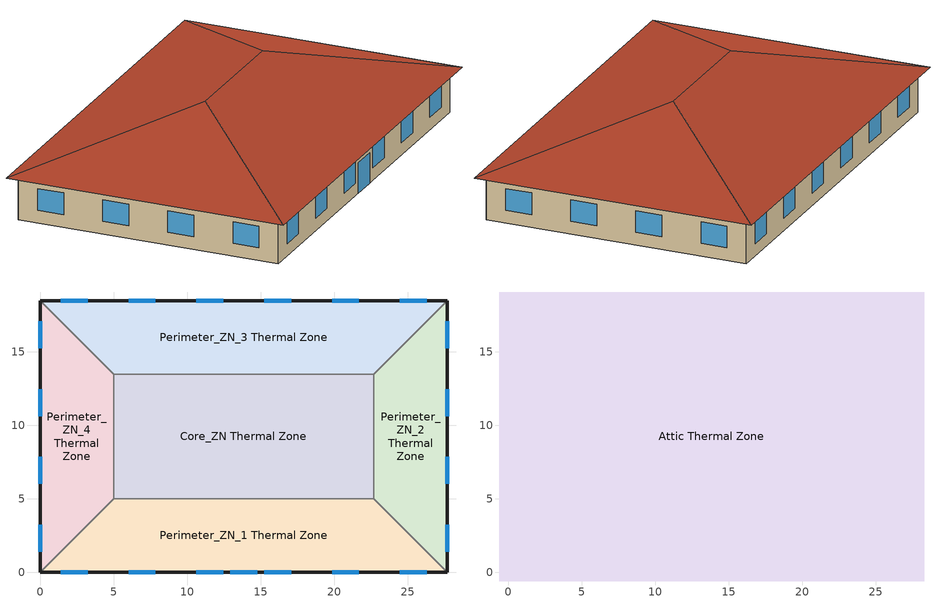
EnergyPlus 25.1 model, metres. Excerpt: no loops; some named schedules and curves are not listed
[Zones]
Core_ZN Thermal Zone
 floor ground (Core_ZN_floor Base_CZ12-SlabOnOrBelowGradeF073): 22.69,13.46 22.69,5 5,5 5,13.46 z0
 wall to Perimeter_ZN_2 Thermal Zone (NACM_Interior Wall): 22.69,5 22.69,13.46 z0:3.05
 wall to Perimeter_ZN_1 Thermal Zone (NACM_Interior Wall): 5,5 22.69,5 z0:3.05
 wall to Perimeter_ZN_3 Thermal Zone (NACM_Interior Wall): 22.69,13.46 5,13.46 z0:3.05
 wall to Perimeter_ZN_4 Thermal Zone (NACM_Interior Wall): 5,13.46 5,5 z0:3.05
Perimeter_ZN_1 Thermal Zone
 floor ground (Perimeter_ZN_1_floor Base_CZ12-SlabOnOrBelowGradeF073): 22.69,5 27.69,0 0,0 5,5 z0
 wall outside (Base_CZ12-NonresMetalFrameWallU055): 0,0 27.69,0 z0:3.05
 wall to Perimeter_ZN_2 Thermal Zone (NACM_Interior Wall): 27.69,0 22.69,5 z0:3.05
 wall to Perimeter_ZN_4 Thermal Zone (NACM_Interior Wall): 5,5 0,0 z0:3.05
 window (Glazed Door): 12.93,0 14.76,0 z0:2.13
 window (Base_AllCZ_FixedWindowU34): 1.39,0 3.22,0 / 6.01,0 7.84,0 / 10.62,0 12.45,0 / 15.24,0 17.07,0 / 19.85,0 21.68,0 / 24.47,0 26.3,0 z0.9:2.42
Perimeter_ZN_2 Thermal Zone
 floor ground (Perimeter_ZN_2_floor Base_CZ12-SlabOnOrBelowGradeF073): 27.69,18.46 27.69,0 22.69,5 22.69,13.46 z0
 wall outside (Base_CZ12-NonresMetalFrameWallU055): 27.69,0 27.69,18.46 z0:3.05
 wall to Perimeter_ZN_3 Thermal Zone (NACM_Interior Wall): 27.69,18.46 22.69,13.46 z0:3.05
 window (Base_AllCZ_FixedWindowU34): 27.69,1.39 27.69,3.22 / 27.69,6.01 27.69,7.84 / 27.69,10.62 27.69,12.45 / 27.69,15.24 27.69,17.07 z0.9:2.42
Perimeter_ZN_3 Thermal Zone
 floor ground (Perimeter_ZN_3_floor Base_CZ12-SlabOnOrBelowGradeF073): 27.69,18.46 22.69,13.46 5,13.46 0,18.46 z0
 wall outside (Base_CZ12-NonresMetalFrameWallU055): 27.69,18.46 0,18.46 z0:3.05
 wall to Perimeter_ZN_4 Thermal Zone (NACM_Interior Wall): 0,18.46 5,13.46 z0:3.05
 window (Base_AllCZ_FixedWindowU34): 26.3,18.46 24.47,18.46 / 21.68,18.46 19.85,18.46 / 17.07,18.46 15.24,18.46 / 12.45,18.46 10.62,18.46 / 7.84,18.46 6.01,18.46 / 3.22,18.46 1.39,18.46 z0.9:2.42
Perimeter_ZN_4 Thermal Zone
 floor ground (Perimeter_ZN_4_floor Base_CZ12-SlabOnOrBelowGradeF073): 0,18.46 5,13.46 5,5 0,0 z0
 wall outside (Base_CZ12-NonresMetalFrameWallU055): 0,18.46 0,0 z0:3.05
 window (Base_AllCZ_FixedWindowU34): 0,17.07 0,15.24 / 0,12.45 0,10.62 / 0,7.84 0,6.01 / 0,3.22 0,1.39 z0.9:2.42
Attic Thermal Zone
 floor outside (Base_CZ12-NonresOtherFloorU071): 28.29,19.06 28.29,-0.6 27.69,0 27.69,18.46 z3.05; 28.29,19.06 27.69,18.46 0,18.46 -0.6,19.06 z3.05; 27.69,0 28.29,-0.6 -0.6,-0.6 0,0 z3.05; -0.6,19.06 0,18.46 0,0 -0.6,-0.6 z3.05
 floor to Core_ZN Thermal Zone (NACM_Drop Ceiling): 22.69,13.46 22.69,5 5,5 5,13.46 z3.05
 floor to Perimeter_ZN_2 Thermal Zone (NACM_Drop Ceiling): 27.69,18.46 27.69,0 22.69,5 22.69,13.46 z3.05
 floor to Perimeter_ZN_3 Thermal Zone (NACM_Drop Ceiling): 27.69,18.46 22.69,13.46 5,13.46 0,18.46 z3.05
 floor to Perimeter_ZN_1 Thermal Zone (NACM_Drop Ceiling): 22.69,5 27.69,0 0,0 5,5 z3.05
 floor to Perimeter_ZN_4 Thermal Zone (NACM_Drop Ceiling): 0,18.46 5,13.46 5,5 0,0 z3.05
 roof outside (Base_CZ12-SteepNonresWoodFramingAndOtherRoofU034): 18.46,9.23,6.33 28.29,-0.6,3.05 28.29,19.06,3.05; 18.46,9.23,6.33 28.29,19.06,3.05 -0.6,19.06,3.05 9.23,9.23,6.33; 9.23,9.23,6.33 -0.6,-0.6,3.05 28.29,-0.6,3.05 18.46,9.23,6.33; 9.23,9.23,6.33 -0.6,19.06,3.05 -0.6,-0.6,3.05
[Building]
Small Office: North Axis {deg}=0; Terrain=Suburbs; Solar Distribution=FullExterior; Maximum Number of Warmup Days=50
[Site:Location]
SACRAMENTO EXECUTIVE: Latitude {deg}=38.58; Longitude {deg}=-121.49; Time Zone {hr}=-8; Elevation {m}=4.572
[Site:WaterMainsTemperature]
Calculation Method=Schedule; Temperature Schedule=WaterMainCZ12
[SizingPeriod:DesignDay] Day of Month=21; Day Type=SummerDesignDay; Dry-Bulb Temperature Range Modifier Type=DefaultMultipliers; Humidity Condition Type=Wetbulb; Barometric Pressure {Pa}=101284; Wind Speed {m/s}=2.3; Wind Direction {deg}=220; Rain Indicator=No; Snow Indicator=No; Daylight Saving Time Indicator=No; Solar Model Indicator=ASHRAETau; Begin Environment Reset Mode=FullResetAtBeginEnvironment
Name | Month | Maximum Dry-Bulb Temperature {C} | Daily Dry-Bulb Temperature Range {deltaC} | Wetbulb or DewPoint at Maximum Dry-Bulb {C} | ASHRAE Clear Sky Optical Depth for Beam Irradiance (taub) | ASHRAE Clear Sky Optical Depth for Diffuse Irradiance (taud)
SACRAMENTO EXECUTIVE  August .4% Condns DB=>MCWB | 8 | 40.1 | 17.5 | 21.2 | 0.347 | 2.442
SACRAMENTO EXECUTIVE  July .4% Condns DB=>MCWB | 7 | 40.1 | 17.7 | 22 | 0.363 | 2.407
SACRAMENTO EXECUTIVE  June .4% Condns DB=>MCWB | 6 | 39.4 | 16.5 | 21.6 | 0.362 | 2.413
SACRAMENTO EXECUTIVE  November .4% Condns DB=>MCWB | 11 | 25.4 | 11.3 | 15.3 | 0.331 | 2.486
[Material]
Name | Roughness | Thickness {m} | Conductivity {W/m-K} | Density {kg/m3} | Specific Heat {J/kg-K} | Thermal Absorptance | Solar Absorptance | Visible Absorptance
Acoustic Tile - 3/4 in. | MediumRough | 0.01905 | 0.0576335 | 288.332 | 795.492 | 0.9 | 0.7 | 0.8
Air - Metal Wall Framing - 16 or 24 in. OC; Air - Metal Wall Framing - 16 or 24 in. OC 1 | Smooth | 0.1397 | 1.22017 | 1.28148 | 1004.832 | 0.9 | 0.7 | 0.7
Carpet - 3/4 in. | Smooth | 0.01905 | 0.0455183 | 288.332 | 1381.644 | 0.9 | 0.7 | 0.8
Compliance Insulation R0.02 | Smooth | 8.10768e-05 | 0.0230188 | 16.0185 | 1130.436 | 0.9 | 0.7 | 0.7
Compliance Insulation R1.41 | Smooth | 0.00571591 | 0.0230188 | 16.0185 | 1130.436 | 0.9 | 0.7 | 0.7
Compliance Insulation R14.60 | Smooth | 0.0591861 | 0.0230188 | 16.0185 | 1130.436 | 0.9 | 0.7 | 0.7
Compliance Insulation R28.63 | Smooth | 0.116061 | 0.0230188 | 16.0185 | 1130.436 | 0.9 | 0.7 | 0.8
Compliance Insulation R9.83 | MediumRough | 0.0398691 | 0.0230188 | 16.0185 | 1130.436 | 0.9 | 0.7 | 0.8
Gypsum Board - 1/2 in. | Smooth | 0.0127 | 0.158656 | 640.739 | 1130.436 | 0.9 | 0.7 | 0.8
Gypsum Board - 5/8 in. | MediumRough | 0.016002 | 0.158656 | 640.739 | 1130.436 | 0.9 | 0.7 | 0.8
Metal Standing Seam - 1/16 in. | MediumRough | 0.0015875 | 2.21534 | 7820.53 | 502.416 | 0.8 | 0.75 | 0.8
Plywood - 5/8 in. | Smooth | 0.016002 | 0.11544 | 480.554 | 1884.06 | 0.9 | 0.7 | 0.7
Stucco - 7/8 in. | MediumRough | 0.022352 | 0.700948 | 1855.1 | 837.36 | 0.9 | 0.7 | 0.8
[WindowMaterial:SimpleGlazingSystem]
Name | U-Factor {W/m2-K} | Solar Heat Gain Coefficient | Visible Transmittance
Base_AllCZ_FixedWindowU34 Material | 1.93061 | 0.22 | 0.42
Glazed Door Material | 2.55522 | 0.23 | 0.17
[Construction]
Base_AllCZ_FixedWindowU34: Base_AllCZ_FixedWindowU34 Material
Base_CZ12-NonresMetalFrameWallU055: Stucco - 7/8 in., Compliance Insulation R14.60, Compliance Insulation R1.41, Compliance Insulation R0.02, Compliance Insulation R0.02, Air - Metal Wall Framing - 16 or 24 in. OC, Gypsum Board - 1/2 in.
Base_CZ12-NonresOtherFloorU071: Compliance Insulation R9.83, Plywood - 5/8 in., Carpet - 3/4 in.
Base_CZ12-SteepNonresWoodFramingAndOtherRoofU034: Metal Standing Seam - 1/16 in., Compliance Insulation R28.63
Glazed Door: Glazed Door Material
NACM_Drop Ceiling: Acoustic Tile - 3/4 in.
NACM_Interior Wall: Gypsum Board - 5/8 in., Air - Metal Wall Framing - 16 or 24 in. OC 1, Gypsum Board - 5/8 in.
[Construction:FfactorGroundFloor] F-Factor {W/m-K}=1.26344
Name | Area {m2} | PerimeterExposed {m}
Core_ZN_floor Base_CZ12-SlabOnOrBelowGradeF073 | 149.657 | 0
Perimeter_ZN_1_floor Base_CZ12-SlabOnOrBelowGradeF073; Perimeter_ZN_3_floor Base_CZ12-SlabOnOrBelowGradeF073 | 113.45 | 27.69
Perimeter_ZN_2_floor Base_CZ12-SlabOnOrBelowGradeF073; Perimeter_ZN_4_floor Base_CZ12-SlabOnOrBelowGradeF073 | 67.3 | 18.46
[Zone] Multiplier=1; Part of Total Floor Area=Yes
Attic Thermal Zone; Core_ZN Thermal Zone; Perimeter_ZN_1 Thermal Zone; Perimeter_ZN_2 Thermal Zone; Perimeter_ZN_3 Thermal Zone; Perimeter_ZN_4 Thermal Zone
[ZoneInfiltration:DesignFlowRate] Design Flow Rate Calculation Method=Flow/ExteriorWallArea; Flow Rate per Exterior Surface Area {m3/s-m2}=0.00187757; Constant Term Coefficient=0; Temperature Term Coefficient=0; Velocity Term Coefficient=0.224052; Velocity Squared Term Coefficient=0; Density Basis=Outdoor
Name | Zone or ZoneList or Space or SpaceList | Schedule
Attic Space Infiltration Design Flow Rate 1 | Attic Thermal Zone | On
Core_ZN Space Infiltration Design Flow Rate 1 | Core_ZN Thermal Zone | OfficeInfiltration
Perimeter_ZN_1 Space Infiltration Design Flow Rate 1 | Perimeter_ZN_1 Thermal Zone | OfficeInfiltration
Perimeter_ZN_2 Space Infiltration Design Flow Rate 1 | Perimeter_ZN_2 Thermal Zone | OfficeInfiltration
Perimeter_ZN_3 Space Infiltration Design Flow Rate 1 | Perimeter_ZN_3 Thermal Zone | OfficeInfiltration
Perimeter_ZN_4 Space Infiltration Design Flow Rate 1 | Perimeter_ZN_4 Thermal Zone | OfficeInfiltration
[People] Number of People Schedule=OfficeOccupancy; Number of People Calculation Method=People/Area; People per Floor Area {person/m2}=0.0538196; Fraction Radiant=0.3; Sensible Heat Fraction=0.555556
Name | Zone or ZoneList or Space or SpaceList | Activity Level Schedule
Core_ZN People | Core_ZN Thermal Zone | Core_ZN People Activity Level
Perimeter_ZN_1 People | Perimeter_ZN_1 Thermal Zone | Perimeter_ZN_1 People Activity Level
Perimeter_ZN_2 People | Perimeter_ZN_2 Thermal Zone | Perimeter_ZN_2 People Activity Level
Perimeter_ZN_3 People | Perimeter_ZN_3 Thermal Zone | Perimeter_ZN_3 People Activity Level
Perimeter_ZN_4 People | Perimeter_ZN_4 Thermal Zone | Perimeter_ZN_4 People Activity Level
[Lights] Schedule=OfficeLights; Design Level Calculation Method=Watts/Area; Watts per Floor Area {W/m2}=6.45835; Return Air Fraction=0; Fraction Radiant=0.97; Fraction Replaceable=1
Name | Zone or ZoneList or Space or SpaceList
Core_ZN Regulated Lights | Core_ZN Thermal Zone
Perimeter_ZN_1 Regulated Lights | Perimeter_ZN_1 Thermal Zone
Perimeter_ZN_2 Regulated Lights | Perimeter_ZN_2 Thermal Zone
Perimeter_ZN_3 Regulated Lights | Perimeter_ZN_3 Thermal Zone
Perimeter_ZN_4 Regulated Lights | Perimeter_ZN_4 Thermal Zone
[ElectricEquipment] Schedule=OfficeReceptacle; Design Level Calculation Method=Watts/Area; Watts per Floor Area {W/m2}=16.1459; Fraction Latent=0; Fraction Radiant=0.2; Fraction Lost=0
Name | Zone or ZoneList or Space or SpaceList
Core_ZN Recepticle Loads | Core_ZN Thermal Zone
Perimeter_ZN_1 Recepticle Loads | Perimeter_ZN_1 Thermal Zone
Perimeter_ZN_2 Recepticle Loads | Perimeter_ZN_2 Thermal Zone
Perimeter_ZN_3 Recepticle Loads | Perimeter_ZN_3 Thermal Zone
Perimeter_ZN_4 Recepticle Loads | Perimeter_ZN_4 Thermal Zone
[ZoneControl:Thermostat] Temperature Difference Between Cutout And Setpoint {deltaC}=0
Name | Zone or ZoneList | Control Type Schedule | Control 1
Core_ZN Thermal Zone Thermostat | Core_ZN Thermal Zone | Core_ZN Thermal Zone Thermostat Schedule | Core_ZN Thermal Zone Thermostat
Perimeter_ZN_1 Thermal Zone Thermostat | Perimeter_ZN_1 Thermal Zone | Perimeter_ZN_1 Thermal Zone Thermostat Schedule | Perimeter_ZN_1 Thermal Zone Thermostat
Perimeter_ZN_2 Thermal Zone Thermostat | Perimeter_ZN_2 Thermal Zone | Perimeter_ZN_2 Thermal Zone Thermostat Schedule | Perimeter_ZN_2 Thermal Zone Thermostat
Perimeter_ZN_3 Thermal Zone Thermostat | Perimeter_ZN_3 Thermal Zone | Perimeter_ZN_3 Thermal Zone Thermostat Schedule | Perimeter_ZN_3 Thermal Zone Thermostat
Perimeter_ZN_4 Thermal Zone Thermostat | Perimeter_ZN_4 Thermal Zone | Perimeter_ZN_4 Thermal Zone Thermostat Schedule | Perimeter_ZN_4 Thermal Zone Thermostat
[ThermostatSetpoint:DualSetpoint] Heating Setpoint Temperature Schedule=OfficeHtgSetpt; Cooling Setpoint Temperature Schedule=OfficeClgSetpt
Core_ZN Thermal Zone Thermostat; Perimeter_ZN_1 Thermal Zone Thermostat; Perimeter_ZN_2 Thermal Zone Thermostat; Perimeter_ZN_3 Thermal Zone Thermostat; Perimeter_ZN_4 Thermal Zone Thermostat
[ZoneHVAC:PackagedTerminalHeatPump] Availability Schedule=AllOnHVACAvail; Cooling Supply Air Flow Rate {m3/s}=0.707921; Heating Supply Air Flow Rate {m3/s}=0.707921; No Load Supply Air Flow Rate {m3/s}=0.707921; No Load Supply Air Flow Rate Control Set To Low Speed=Yes; Cooling Outdoor Air Flow Rate {m3/s}=0; Heating Outdoor Air Flow Rate {m3/s}=0; No Load Outdoor Air Flow Rate {m3/s}=0; Heating Convergence Tolerance=0.001; Cooling Convergence Tolerance=0.001; Maximum Supply Air Temperature from Supplemental Heater {C}=35; Maximum Outdoor Dry-Bulb Temperature for Supplemental Heater Operation {C}=-45.5556; Fan Placement=DrawThrough; Supply Air Fan Operating Mode Schedule=CyclingHVACAvail
Name | Supply Air Fan | Heating Coil | Cooling Coil | Supplemental Heating Coil
Core TrimSys | Core TrimSysFan | Core TrimHtgCoil | Core TrimClgCoil | HPSupp-Dummy CoilHtg
Perim1 TrimSys | Perim1 TrimSysFan | Perim1 TrimHtgCoil | Perim1 TrimClgCoil | HPSupp-Dummy CoilHtg-2
Perim2 TrimSys | Perim2 TrimSysFan | Perim2 TrimHtgCoil | Perim2 TrimClgCoil | HPSupp-Dummy CoilHtg-3
Perim3 TrimSys | Perim3 TrimSysFan | Perim3 TrimHtgCoil | Perim3 TrimClgCoil | HPSupp-Dummy CoilHtg-4
Perim4 TrimSys | Perim4 TrimSysFan | Perim4 TrimHtgCoil | Perim4 TrimClgCoil | HPSupp-Dummy CoilHtg-5
[Fan:OnOff] Availability Schedule=Always On Discrete; Fan Total Efficiency=0.4275; Pressure Rise {Pa}=498.1778; Maximum Flow Rate {m3/s}=0.707921; Motor Efficiency=0.855; Motor In Airstream Fraction=1
Name | Fan Power Ratio Function of Speed Ratio Curve | Fan Efficiency Ratio Function of Speed Ratio Curve
Core TrimSysFan | Fan On Off Power Curve | Fan On Off Efficiency Curve
Perim1 TrimSysFan | Fan On Off Power Curve 1 | Fan On Off Efficiency Curve 1
Perim2 TrimSysFan | Fan On Off Power Curve 2 | Fan On Off Efficiency Curve 2
Perim3 TrimSysFan | Fan On Off Power Curve 3 | Fan On Off Efficiency Curve 3
Perim4 TrimSysFan | Fan On Off Power Curve 4 | Fan On Off Efficiency Curve 4
[Coil:Heating:DX:SingleSpeed] Availability Schedule=Always On Discrete; Gross Rated Heating Capacity {W}=12391.3; Gross Rated Heating COP {W/W}=3.03504; Rated Air Flow Rate {m3/s}=0.707921; Rated Supply Fan Power Per Volume Flow Rate 2017 {W/(m3/s)}=773.3; Rated Supply Fan Power Per Volume Flow Rate 2023 {W/(m3/s)}=934.4; Heating Capacity Function of Temperature Curve=CoilHtgHPQRatio_fToadbSI; Heating Capacity Function of Flow Fraction Curve=CoilHtgHPQRatio_fCFMRatio; Energy Input Ratio Function of Temperature Curve=CoilHtgHPEIRRatio_fToadbSI; Energy Input Ratio Function of Flow Fraction Curve=CoilHtgHPEIRRatio_fCFMRatio; Part Load Fraction Correlation Curve=CoilHtgHPEIRRatio_fQFrac; Minimum Outdoor Dry-Bulb Temperature for Compressor Operation {C}=1.66667; Maximum Outdoor Dry-Bulb Temperature for Defrost Operation {C}=4.44444; Crankcase Heater Capacity {W}=34.9985; Maximum Outdoor Dry-Bulb Temperature for Crankcase Heater Operation {C}=10; Defrost Strategy=ReverseCycle; Defrost Control=Timed; Defrost Time Period Fraction=0.058333; Resistive Defrost Heater Capacity {W}=2000
Name | Defrost Energy Input Ratio Function of Temperature Curve
Core TrimHtgCoil | Core TrimHtgCoil Defrost Curve
Perim1 TrimHtgCoil | Perim1 TrimHtgCoil Defrost Curve
Perim2 TrimHtgCoil | Perim2 TrimHtgCoil Defrost Curve
Perim3 TrimHtgCoil | Perim3 TrimHtgCoil Defrost Curve
Perim4 TrimHtgCoil | Perim4 TrimHtgCoil Defrost Curve
[Coil:Cooling:DX:SingleSpeed] Availability Schedule=Always On Discrete; Gross Rated Total Cooling Capacity {W}=12842.1; Gross Rated Sensible Heat Ratio=Autosize; Gross Rated Cooling COP {W/W}=3.30321; Rated Air Flow Rate {m3/s}=0.707921; Rated Evaporator Fan Power Per Volume Flow Rate 2017 {W/(m3/s)}=773.3; Rated Evaporator Fan Power Per Volume Flow Rate 2023 {W/(m3/s)}=934.4; Total Cooling Capacity Function of Temperature Curve=CoilClgPTACQRatio_fTwbToadbSI; Total Cooling Capacity Function of Flow Fraction Curve=CoilClgDXSnglQRatio_fCFMRatio; Energy Input Ratio Function of Temperature Curve=CoilClgPTACEIRRatio_fTwbToadbSI; Energy Input Ratio Function of Flow Fraction Curve=CoilClgDXSnglEIRRatio_fCFMRatio; Part Load Fraction Correlation Curve=CoilClgPTACEIRRatio_fQFrac; Minimum Outdoor Dry-Bulb Temperature for Compressor Operation {C}=-25; Nominal Time for Condensate Removal to Begin {s}=0; Ratio of Initial Moisture Evaporation Rate and Steady State Latent Capacity=0; Maximum Cycling Rate {cycles/hr}=0; Latent Capacity Time Constant {s}=0; Condenser Type=AirCooled; Evaporative Condenser Effectiveness=0.9; Evaporative Condenser Air Flow Rate {m3/s}=Autosize; Evaporative Condenser Pump Rated Power Consumption {W}=Autosize; Crankcase Heater Capacity {W}=0; Maximum Outdoor Dry-Bulb Temperature for Crankcase Heater Operation {C}=10; Basin Heater Capacity {W/K}=0; Basin Heater Setpoint Temperature {C}=2
Core TrimClgCoil; Perim1 TrimClgCoil; Perim2 TrimClgCoil; Perim3 TrimClgCoil; Perim4 TrimClgCoil
[Coil:Heating:Electric] Availability Schedule=Always On Discrete; Efficiency=1; Nominal Capacity {W}=0.293071
HPSupp-Dummy CoilHtg; HPSupp-Dummy CoilHtg-2; HPSupp-Dummy CoilHtg-3; HPSupp-Dummy CoilHtg-4; HPSupp-Dummy CoilHtg-5
[Zone equipment]
Core_ZN Thermal Zone: Core_ZN Thermal Zone Core ZnSys, Core TrimSys
Perimeter_ZN_1 Thermal Zone: Perimeter_ZN_1 Thermal Zone Perim1 ZnSys, Perim1 TrimSys
Perimeter_ZN_2 Thermal Zone: Perimeter_ZN_2 Thermal Zone Perim2 ZnSys, Perim2 TrimSys
Perimeter_ZN_3 Thermal Zone: Perimeter_ZN_3 Thermal Zone Perim3 ZnSys, Perim3 TrimSys
Perimeter_ZN_4 Thermal Zone: Perimeter_ZN_4 Thermal Zone Perim4 ZnSys, Perim4 TrimSys
[Sizing:Zone] Zone Cooling Design Supply Air Temperature Input Method=TemperatureDifference; Zone Cooling Design Supply Air Temperature {C}=14; Zone Cooling Design Supply Air Temperature Difference {deltaC}=11.1111; Zone Heating Design Supply Air Temperature Input Method=TemperatureDifference; Zone Heating Design Supply Air Temperature {C}=40; Zone Heating Design Supply Air Temperature Difference {deltaC}=13.8889; Zone Cooling Design Supply Air Humidity Ratio {kgWater/kgDryAir}=0.0085; Zone Heating Design Supply Air Humidity Ratio {kgWater/kgDryAir}=0.008; Zone Heating Sizing Factor=1; Zone Cooling Sizing Factor=1; Cooling Design Air Flow Method=DesignDay; Cooling Design Air Flow Rate {m3/s}=0; Cooling Minimum Air Flow per Zone Floor Area {m3/s-m2}=0; Cooling Minimum Air Flow {m3/s}=0; Cooling Minimum Air Flow Fraction=0; Heating Design Air Flow Method=DesignDay; Heating Design Air Flow Rate {m3/s}=0; Heating Maximum Air Flow per Zone Floor Area {m3/s-m2}=0; Heating Maximum Air Flow {m3/s}=0; Heating Maximum Air Flow Fraction=0; Account for Dedicated Outdoor Air System=No; Zone Load Sizing Method=Sensible Load Only No Latent Load; Zone Latent Cooling Design Supply Air Humidity Ratio Input Method=HumidityRatioDifference; Zone Cooling Design Supply Air Humidity Ratio Difference {kgWater/kgDryAir}=0.005; Zone Latent Heating Design Supply Air Humidity Ratio Input Method=HumidityRatioDifference; Zone Humidification Design Supply Air Humidity Ratio Difference {kgWater/kgDryAir}=0.005; Type of Space Sum to Use=Coincident
Name | Design Specification Outdoor Air Object
Core_ZN Thermal Zone | Core_ZN Thermal Zone Design Specification Outdoor Air
Perimeter_ZN_1 Thermal Zone | Perimeter_ZN_1 Thermal Zone Design Specification Outdoor Air
Perimeter_ZN_2 Thermal Zone | Perimeter_ZN_2 Thermal Zone Design Specification Outdoor Air
Perimeter_ZN_3 Thermal Zone | Perimeter_ZN_3 Thermal Zone Design Specification Outdoor Air
Perimeter_ZN_4 Thermal Zone | Perimeter_ZN_4 Thermal Zone Design Specification Outdoor Air
[DesignSpecification:OutdoorAir] Outdoor Air Method=Maximum; Outdoor Air Flow per Person {m3/s-person}=0; Outdoor Air Flow per Zone Floor Area {m3/s-m2}=0.000762; Outdoor Air Flow per Zone {m3/s}=0; Outdoor Air Flow Air Changes per Hour {1/hr}=0
Core_ZN Thermal Zone Design Specification Outdoor Air; Perimeter_ZN_1 Thermal Zone Design Specification Outdoor Air; Perimeter_ZN_2 Thermal Zone Design Specification Outdoor Air; Perimeter_ZN_3 Thermal Zone Design Specification Outdoor Air; Perimeter_ZN_4 Thermal Zone Design Specification Outdoor Air
[Daylighting:Controls] Lighting Control Type=Continuous; Minimum Input Power Fraction for Continuous or ContinuousOff Dimming Control=0.1; Minimum Light Output Fraction for Continuous or ContinuousOff Dimming Control=0.1; Number of Stepped Control Steps=1; Probability Lighting will be Reset When Needed in Manual Stepped Control=1; Glare Calculation Azimuth Angle of View Direction Clockwise from Zone y-Axis {deg}=-0; Illuminance Setpoint at Reference Point 1 {lux}=287.5; Illuminance Setpoint at Reference Point 2 {lux}=1150
Name | Zone or Space | Glare Calculation Daylighting Reference Point | Daylighting Reference Point Name 1 | Fraction of Lights Controlled by Reference Point 1 | Daylighting Reference Point Name 2 | Fraction of Lights Controlled by Reference Point 2
Perimeter_ZN_1 Thermal Zone DaylightingControls | Perimeter_ZN_1 Thermal Zone | Daylighting Control 1 | Daylighting Control 1 | 0.50825 | Daylighting Control 2 | 0.406414
Perimeter_ZN_2 Thermal Zone DaylightingControls | Perimeter_ZN_2 Thermal Zone | Daylighting Control 3 | Daylighting Control 3 | 0.538078 | Daylighting Control 4 | 0.364357
Perimeter_ZN_3 Thermal Zone DaylightingControls | Perimeter_ZN_3 Thermal Zone | Daylighting Control 5 | Daylighting Control 5 | 0.501324 | Daylighting Control 6 | 0.399488
Perimeter_ZN_4 Thermal Zone DaylightingControls | Perimeter_ZN_4 Thermal Zone | Daylighting Control 7 | Daylighting Control 7 | 0.538299 | Daylighting Control 8 | 0.366481
[ZoneVentilation:DesignFlowRate]
Perimeter_ZN_1 Thermal Zone Operable Window Ventilation: Zone or ZoneList or Space or SpaceList=Perimeter_ZN_1 Thermal Zone; Schedule=AllOnHVACAvail; Design Flow Rate Calculation Method=Flow/Zone; Design Flow Rate {m3/s}=0.086449; Flow Rate per Floor Area {m3/s-m2}=0; Flow Rate per Person {m3/s-person}=0; Air Changes per Hour {1/hr}=0; Ventilation Type=Intake; Fan Pressure Rise {Pa}=0; Fan Total Efficiency=1; Constant Term Coefficient=1; Temperature Term Coefficient=0; Velocity Term Coefficient=0; Velocity Squared Term Coefficient=0; Minimum Indoor Temperature {C}=-100; Maximum Indoor Temperature {C}=100; Delta Temperature {deltaC}=-100; Minimum Outdoor Temperature {C}=10; Maximum Outdoor Temperature {C}=32.2222; Maximum Wind Speed {m/s}=40; Density Basis=Outdoor
[ZoneHVAC:HybridUnitaryHVAC] Method to Choose Controlled Inputs and Part Runtime Fraction=Automatic; System Maximum Supply Air Flow Rate {m3/s}=1; Fan Heat Included in Lookup Tables=Yes; Scaling Factor=0.832165; Minimum Time Between Mode Change {minutes}=10; First Fuel Type=Electricity; Second Fuel Type=None; Third Fuel Type=None; Objective Function to Minimize=Supply Temperature; Mode 0=Standby; Mode 0 System Electric Power Lookup Table=Hybrid HVAC Standby Power Lookup; Mode 1=Ventilation Only; Mode 1 Supply Air Temperature Lookup Table=Hybrid HVAC Ventilation SAT Lookup; Mode 1 Supply Air Humidity Ratio Lookup Table=Hybrid HVAC HR Lookup; Mode 1 Minimum Outside Air Fraction=1; Mode 1 Maximum Outside Air Fraction=1; Mode 2=Evaporative Cooling; Mode 2 Supply Air Humidity Ratio Lookup Table=Hybrid HVAC HR Lookup; Mode 2 Minimum Outside Air Fraction=1; Mode 2 Maximum Outside Air Fraction=1
Name | Availability Schedule | Minimum Supply Air Temperature Schedule | Maximum Supply Air Temperature Schedule | Minimum Supply Air Humidity Ratio Schedule | Maximum Supply Air Humidity Ratio Schedule | Design Specification Outdoor Air Object | Mode 1 Supply Fan Electric Power Lookup Table | Mode 2 Supply Air Temperature Lookup Table | Mode 2 System Electric Power Lookup Table | Mode 2 Supply Fan Electric Power Lookup Table | Mode 2 System Water Use Lookup Table
CORE_ZN THERMAL ZONE CORE ZNSYS | Core_ZN Thermal Zone Core ZnSys Operation Schedule | Core_ZN Thermal Zone Core ZnSys Min Supply Temp Schedule | Core_ZN Thermal Zone Core ZnSys Max Supply Temp Schedule | Core_ZN Thermal Zone Core ZnSys Min Supply HR Schedule | Core_ZN Thermal Zone Core ZnSys Max Supply HR Schedule | Core_ZN Thermal Zone Design Specification Outdoor Air | Core_ZN Thermal Zone Core ZnSys Fan Power Lookup | Core_ZN Thermal Zone Core ZnSys Cooling SAT Lookup | Core_ZN Thermal Zone Core ZnSys Pump Power Lookup | Core_ZN Thermal Zone Core ZnSys Fan Power Lookup | Core_ZN Thermal Zone Core ZnSys Water Use Lookup
PERIMETER_ZN_1 THERMAL ZONE PERIM1 ZNSYS | Perimeter_ZN_1 Thermal Zone Perim1 ZnSys Operation Schedule | Perimeter_ZN_1 Thermal Zone Perim1 ZnSys Min Supply Temp Schedule | Perimeter_ZN_1 Thermal Zone Perim1 ZnSys Max Supply Temp Schedule | Perimeter_ZN_1 Thermal Zone Perim1 ZnSys Min Supply HR Schedule | Perimeter_ZN_1 Thermal Zone Perim1 ZnSys Max Supply HR Schedule | Perimeter_ZN_1 Thermal Zone Design Specification Outdoor Air | Perimeter_ZN_1 Thermal Zone Perim1 ZnSys Fan Power Lookup | Perimeter_ZN_1 Thermal Zone Perim1 ZnSys Cooling SAT Lookup | Perimeter_ZN_1 Thermal Zone Perim1 ZnSys Pump Power Lookup | Perimeter_ZN_1 Thermal Zone Perim1 ZnSys Fan Power Lookup | Perimeter_ZN_1 Thermal Zone Perim1 ZnSys Water Use Lookup
PERIMETER_ZN_2 THERMAL ZONE PERIM2 ZNSYS | Perimeter_ZN_2 Thermal Zone Perim2 ZnSys Operation Schedule | Perimeter_ZN_2 Thermal Zone Perim2 ZnSys Min Supply Temp Schedule | Perimeter_ZN_2 Thermal Zone Perim2 ZnSys Max Supply Temp Schedule | Perimeter_ZN_2 Thermal Zone Perim2 ZnSys Min Supply HR Schedule | Perimeter_ZN_2 Thermal Zone Perim2 ZnSys Max Supply HR Schedule | Perimeter_ZN_2 Thermal Zone Design Specification Outdoor Air | Perimeter_ZN_2 Thermal Zone Perim2 ZnSys Fan Power Lookup | Perimeter_ZN_2 Thermal Zone Perim2 ZnSys Cooling SAT Lookup | Perimeter_ZN_2 Thermal Zone Perim2 ZnSys Pump Power Lookup | Perimeter_ZN_2 Thermal Zone Perim2 ZnSys Fan Power Lookup | Perimeter_ZN_2 Thermal Zone Perim2 ZnSys Water Use Lookup
PERIMETER_ZN_3 THERMAL ZONE PERIM3 ZNSYS | Perimeter_ZN_3 Thermal Zone Perim3 ZnSys Operation Schedule | Perimeter_ZN_3 Thermal Zone Perim3 ZnSys Min Supply Temp Schedule | Perimeter_ZN_3 Thermal Zone Perim3 ZnSys Max Supply Temp Schedule | Perimeter_ZN_3 Thermal Zone Perim3 ZnSys Min Supply HR Schedule | Perimeter_ZN_3 Thermal Zone Perim3 ZnSys Max Supply HR Schedule | Perimeter_ZN_3 Thermal Zone Design Specification Outdoor Air | Perimeter_ZN_3 Thermal Zone Perim3 ZnSys Fan Power Lookup | Perimeter_ZN_3 Thermal Zone Perim3 ZnSys Cooling SAT Lookup | Perimeter_ZN_3 Thermal Zone Perim3 ZnSys Pump Power Lookup | Perimeter_ZN_3 Thermal Zone Perim3 ZnSys Fan Power Lookup | Perimeter_ZN_3 Thermal Zone Perim3 ZnSys Water Use Lookup
PERIMETER_ZN_4 THERMAL ZONE PERIM4 ZNSYS | Perimeter_ZN_4 Thermal Zone Perim4 ZnSys Operation Schedule | Perimeter_ZN_4 Thermal Zone Perim4 ZnSys Min Supply Temp Schedule | Perimeter_ZN_4 Thermal Zone Perim4 ZnSys Max Supply Temp Schedule | Perimeter_ZN_4 Thermal Zone Perim4 ZnSys Min Supply HR Schedule | Perimeter_ZN_4 Thermal Zone Perim4 ZnSys Max Supply HR Schedule | Perimeter_ZN_4 Thermal Zone Design Specification Outdoor Air | Perimeter_ZN_4 Thermal Zone Perim4 ZnSys Fan Power Lookup | Perimeter_ZN_4 Thermal Zone Perim4 ZnSys Cooling SAT Lookup | Perimeter_ZN_4 Thermal Zone Perim4 ZnSys Pump Power Lookup | Perimeter_ZN_4 Thermal Zone Perim4 ZnSys Fan Power Lookup | Perimeter_ZN_4 Thermal Zone Perim4 ZnSys Water Use Lookup
[Schedule:Year]
OfficeOccupancy: OfficeOccupancyWk, 1, 1, 12, 31
Core_ZN People Activity Level: Core_ZN People Activity Level Week Rule - Jan1-Dec31, 1, 1, 12, 31
OfficeLights: OfficeLightsWk, 1, 1, 12, 31
OfficeReceptacle: OfficeReceptacleWk, 1, 1, 12, 31
OfficeHtgSetpt: OfficeHtgSetptWk, 1, 1, 12, 31
OfficeClgSetpt: OfficeClgSetptWk, 1, 1, 12, 31
AllOnHVACAvail: AllOnHVACAvailWk, 1, 1, 12, 31
CyclingHVACAvail: CyclingHVACAvailWk, 1, 1, 12, 31
Perimeter_ZN_1 People Activity Level: Perimeter_ZN_1 People Activity Level Week Rule - Jan1-Dec31, 1, 1, 12, 31
Perimeter_ZN_2 People Activity Level: Perimeter_ZN_2 People Activity Level Week Rule - Jan1-Dec31, 1, 1, 12, 31
Perimeter_ZN_3 People Activity Level: Perimeter_ZN_3 People Activity Level Week Rule - Jan1-Dec31, 1, 1, 12, 31
Perimeter_ZN_4 People Activity Level: Perimeter_ZN_4 People Activity Level Week Rule - Jan1-Dec31, 1, 1, 12, 31
OfficeInfiltration: OfficeInfiltrationWk, 1, 1, 12, 31
On: OnWk, 1, 1, 12, 31
WaterMainCZ12: WaterMainCZ12JanWk, 1, 1, 1, 31, WaterMainCZ12FebWk, 2, 1, 2, 28, WaterMainCZ12MarWk, 3, 1, 3, 31, WaterMainCZ12AprWk, 4, 1, 4, 30, WaterMainCZ12MayWk, 5, 1, 5, 31, WaterMainCZ12JunWk, 6, 1, 6, 30, WaterMainCZ12JulWk, 7, 1, 7, 31, WaterMainCZ12AugWk, 8, 1, 8, 31, WaterMainCZ12SepWk, 9, 1, 9, 30, WaterMainCZ12OctWk, 10, 1, 10, 31, WaterMainCZ12NovWk, 11, 1, 11, 30, WaterMainCZ12DecWk, 12, 1, 12, 31
[Schedule:Week:Daily]
OfficeOccupancyWk: OfficeOccupancySun, OfficeOccupancyWD, OfficeOccupancyWD, OfficeOccupancyWD, OfficeOccupancyWD, OfficeOccupancyWD, OfficeOccupancySat, OfficeOccupancySun, OnDay, OffDay, OfficeOccupancySun, OfficeOccupancySun
Core_ZN People Activity Level Week Rule - Jan1-Dec31: Core_ZN People Activity Level Default Day, Core_ZN People Activity Level Default Day, Core_ZN People Activity Level Default Day, Core_ZN People Activity Level Default Day, Core_ZN People Activity Level Default Day, Core_ZN People Activity Level Default Day, Core_ZN People Activity Level Default Day, Core_ZN People Activity Level Default Day, Core_ZN People Activity Level Default Day, Core_ZN People Activity Level Default Day, Core_ZN People Activity Level Default Day, Core_ZN People Activity Level Default Day
OfficeLightsWk: OfficeLightsSun, OfficeLightsWD, OfficeLightsWD, OfficeLightsWD, OfficeLightsWD, OfficeLightsWD, OfficeLightsSat, OfficeLightsSun, OnDay, OffDay, OfficeLightsSun, OfficeLightsSun
OfficeReceptacleWk: OfficeReceptacleSun, OfficeReceptacleWD, OfficeReceptacleWD, OfficeReceptacleWD, OfficeReceptacleWD, OfficeReceptacleWD, OfficeReceptacleSat, OfficeReceptacleSun, OnDay, OffDay, OfficeReceptacleSun, OfficeReceptacleSun
OfficeHtgSetptWk: OfficeHtgSetptSun, OfficeHtgSetptWD, OfficeHtgSetptWD, OfficeHtgSetptWD, OfficeHtgSetptWD, OfficeHtgSetptWD, OfficeHtgSetptSat, OfficeHtgSetptSun, OfficeHtgSetptWD, OfficeHtgSetptWD, OfficeHtgSetptSun, OfficeHtgSetptSun
OfficeClgSetptWk: OfficeClgSetptSun, OfficeClgSetptWD, OfficeClgSetptWD, OfficeClgSetptWD, OfficeClgSetptWD, OfficeClgSetptWD, OfficeClgSetptSat, OfficeClgSetptSun, OfficeClgSetptWD, OfficeClgSetptWD, OfficeClgSetptSun, OfficeClgSetptSun
AllOnHVACAvailWk: AllOnHVACAvailDay, AllOnHVACAvailDay, AllOnHVACAvailDay, AllOnHVACAvailDay, AllOnHVACAvailDay, AllOnHVACAvailDay, AllOnHVACAvailDay, AllOnHVACAvailDay, AllOnHVACAvailDay, AllOnHVACAvailDay, AllOnHVACAvailDay, AllOnHVACAvailDay
Perimeter_ZN_1 People Activity Level Week Rule - Jan1-Dec31: Perimeter_ZN_1 People Activity Level Default Day, Perimeter_ZN_1 People Activity Level Default Day, Perimeter_ZN_1 People Activity Level Default Day, Perimeter_ZN_1 People Activity Level Default Day, Perimeter_ZN_1 People Activity Level Default Day, Perimeter_ZN_1 People Activity Level Default Day, Perimeter_ZN_1 People Activity Level Default Day, Perimeter_ZN_1 People Activity Level Default Day, Perimeter_ZN_1 People Activity Level Default Day, Perimeter_ZN_1 People Activity Level Default Day, Perimeter_ZN_1 People Activity Level Default Day, Perimeter_ZN_1 People Activity Level Default Day
Perimeter_ZN_2 People Activity Level Week Rule - Jan1-Dec31: Perimeter_ZN_2 People Activity Level Default Day, Perimeter_ZN_2 People Activity Level Default Day, Perimeter_ZN_2 People Activity Level Default Day, Perimeter_ZN_2 People Activity Level Default Day, Perimeter_ZN_2 People Activity Level Default Day, Perimeter_ZN_2 People Activity Level Default Day, Perimeter_ZN_2 People Activity Level Default Day, Perimeter_ZN_2 People Activity Level Default Day, Perimeter_ZN_2 People Activity Level Default Day, Perimeter_ZN_2 People Activity Level Default Day, Perimeter_ZN_2 People Activity Level Default Day, Perimeter_ZN_2 People Activity Level Default Day
Perimeter_ZN_3 People Activity Level Week Rule - Jan1-Dec31: Perimeter_ZN_3 People Activity Level Default Day, Perimeter_ZN_3 People Activity Level Default Day, Perimeter_ZN_3 People Activity Level Default Day, Perimeter_ZN_3 People Activity Level Default Day, Perimeter_ZN_3 People Activity Level Default Day, Perimeter_ZN_3 People Activity Level Default Day, Perimeter_ZN_3 People Activity Level Default Day, Perimeter_ZN_3 People Activity Level Default Day, Perimeter_ZN_3 People Activity Level Default Day, Perimeter_ZN_3 People Activity Level Default Day, Perimeter_ZN_3 People Activity Level Default Day, Perimeter_ZN_3 People Activity Level Default Day
Perimeter_ZN_4 People Activity Level Week Rule - Jan1-Dec31: Perimeter_ZN_4 People Activity Level Default Day, Perimeter_ZN_4 People Activity Level Default Day, Perimeter_ZN_4 People Activity Level Default Day, Perimeter_ZN_4 People Activity Level Default Day, Perimeter_ZN_4 People Activity Level Default Day, Perimeter_ZN_4 People Activity Level Default Day, Perimeter_ZN_4 People Activity Level Default Day, Perimeter_ZN_4 People Activity Level Default Day, Perimeter_ZN_4 People Activity Level Default Day, Perimeter_ZN_4 People Activity Level Default Day, Perimeter_ZN_4 People Activity Level Default Day, Perimeter_ZN_4 People Activity Level Default Day
OfficeInfiltrationWk: OfficeInfiltrationSun, OfficeInfiltrationWD, OfficeInfiltrationWD, OfficeInfiltrationWD, OfficeInfiltrationWD, OfficeInfiltrationWD, OfficeInfiltrationSat, OfficeInfiltrationSun, OfficeInfiltrationWD, OfficeInfiltrationWD, OfficeInfiltrationSun, OfficeInfiltrationSun
OnWk: OnDay, OnDay, OnDay, OnDay, OnDay, OnDay, OnDay, OnDay, OnDay, OnDay, OnDay, OnDay
WaterMainCZ12AprWk: WaterMainCZ12Apr, WaterMainCZ12Apr, WaterMainCZ12Apr, WaterMainCZ12Apr, WaterMainCZ12Apr, WaterMainCZ12Apr, WaterMainCZ12Apr, WaterMainCZ12Apr, WaterMainCZ12Apr, WaterMainCZ12Apr, WaterMainCZ12Apr, WaterMainCZ12Apr
WaterMainCZ12AugWk: WaterMainCZ12Aug, WaterMainCZ12Aug, WaterMainCZ12Aug, WaterMainCZ12Aug, WaterMainCZ12Aug, WaterMainCZ12Aug, WaterMainCZ12Aug, WaterMainCZ12Aug, WaterMainCZ12Aug, WaterMainCZ12Aug, WaterMainCZ12Aug, WaterMainCZ12Aug
WaterMainCZ12DecWk: WaterMainCZ12Dec, WaterMainCZ12Dec, WaterMainCZ12Dec, WaterMainCZ12Dec, WaterMainCZ12Dec, WaterMainCZ12Dec, WaterMainCZ12Dec, WaterMainCZ12Dec, WaterMainCZ12Dec, WaterMainCZ12Dec, WaterMainCZ12Dec, WaterMainCZ12Dec
WaterMainCZ12FebWk: WaterMainCZ12Feb, WaterMainCZ12Feb, WaterMainCZ12Feb, WaterMainCZ12Feb, WaterMainCZ12Feb, WaterMainCZ12Feb, WaterMainCZ12Feb, WaterMainCZ12Feb, WaterMainCZ12Feb, WaterMainCZ12Feb, WaterMainCZ12Feb, WaterMainCZ12Feb
WaterMainCZ12JanWk: WaterMainCZ12Jan, WaterMainCZ12Jan, WaterMainCZ12Jan, WaterMainCZ12Jan, WaterMainCZ12Jan, WaterMainCZ12Jan, WaterMainCZ12Jan, WaterMainCZ12Jan, WaterMainCZ12Jan, WaterMainCZ12Jan, WaterMainCZ12Jan, WaterMainCZ12Jan
WaterMainCZ12JulWk: WaterMainCZ12Jul, WaterMainCZ12Jul, WaterMainCZ12Jul, WaterMainCZ12Jul, WaterMainCZ12Jul, WaterMainCZ12Jul, WaterMainCZ12Jul, WaterMainCZ12Jul, WaterMainCZ12Jul, WaterMainCZ12Jul, WaterMainCZ12Jul, WaterMainCZ12Jul
WaterMainCZ12JunWk: WaterMainCZ12Jun, WaterMainCZ12Jun, WaterMainCZ12Jun, WaterMainCZ12Jun, WaterMainCZ12Jun, WaterMainCZ12Jun, WaterMainCZ12Jun, WaterMainCZ12Jun, WaterMainCZ12Jun, WaterMainCZ12Jun, WaterMainCZ12Jun, WaterMainCZ12Jun
WaterMainCZ12MarWk: WaterMainCZ12Mar, WaterMainCZ12Mar, WaterMainCZ12Mar, WaterMainCZ12Mar, WaterMainCZ12Mar, WaterMainCZ12Mar, WaterMainCZ12Mar, WaterMainCZ12Mar, WaterMainCZ12Mar, WaterMainCZ12Mar, WaterMainCZ12Mar, WaterMainCZ12Mar
WaterMainCZ12MayWk: WaterMainCZ12May, WaterMainCZ12May, WaterMainCZ12May, WaterMainCZ12May, WaterMainCZ12May, WaterMainCZ12May, WaterMainCZ12May, WaterMainCZ12May, WaterMainCZ12May, WaterMainCZ12May, WaterMainCZ12May, WaterMainCZ12May
WaterMainCZ12NovWk: WaterMainCZ12Nov, WaterMainCZ12Nov, WaterMainCZ12Nov, WaterMainCZ12Nov, WaterMainCZ12Nov, WaterMainCZ12Nov, WaterMainCZ12Nov, WaterMainCZ12Nov, WaterMainCZ12Nov, WaterMainCZ12Nov, WaterMainCZ12Nov, WaterMainCZ12Nov
WaterMainCZ12OctWk: WaterMainCZ12Oct, WaterMainCZ12Oct, WaterMainCZ12Oct, WaterMainCZ12Oct, WaterMainCZ12Oct, WaterMainCZ12Oct, WaterMainCZ12Oct, WaterMainCZ12Oct, WaterMainCZ12Oct, WaterMainCZ12Oct, WaterMainCZ12Oct, WaterMainCZ12Oct
WaterMainCZ12SepWk: WaterMainCZ12Sep, WaterMainCZ12Sep, WaterMainCZ12Sep, WaterMainCZ12Sep, WaterMainCZ12Sep, WaterMainCZ12Sep, WaterMainCZ12Sep, WaterMainCZ12Sep, WaterMainCZ12Sep, WaterMainCZ12Sep, WaterMainCZ12Sep, WaterMainCZ12Sep
[Schedule:Day:Interval]
OfficeOccupancySun: No, 01:00, 0, 02:00, 0, 03:00, 0, 04:00, 0, 05:00, 0, 06:00, 0, 07:00, 0.05, 08:00, 0.05, 09:00, 0.05, 10:00, 0.05, 11:00, 0.05, 12:00, 0.05, 13:00, 0.05, 14:00, 0.05, 15:00, 0.05, 16:00, 0.05, 17:00, 0.05, 18:00, 0.05, 19:00, 0, 20:00, 0, 21:00, 0, 22:00, 0, 23:00, 0, 24:00, 0
OfficeOccupancyWD: No, 01:00, 0, 02:00, 0, 03:00, 0, 04:00, 0, 05:00, 0, 06:00, 0, 07:00, 0.1, 08:00, 0.2, 09:00, 0.95, 10:00, 0.95, 11:00, 0.95, 12:00, 0.95, 13:00, 0.5, 14:00, 0.95, 15:00, 0.95, 16:00, 0.95, 17:00, 0.95, 18:00, 0.3, 19:00, 0.1, 20:00, 0.1, 21:00, 0.1, 22:00, 0.1, 23:00, 0.05, 24:00, 0.05
OfficeOccupancySat: No, 01:00, 0, 02:00, 0, 03:00, 0, 04:00, 0, 05:00, 0, 06:00, 0, 07:00, 0.1, 08:00, 0.1, 09:00, 0.3, 10:00, 0.3, 11:00, 0.3, 12:00, 0.3, 13:00, 0.1, 14:00, 0.1, 15:00, 0.1, 16:00, 0.1, 17:00, 0.1, 18:00, 0.05, 19:00, 0.05, 20:00, 0, 21:00, 0, 22:00, 0, 23:00, 0, 24:00, 0
OnDay; AllOnHVACAvailDay; OfficeInfiltrationSun: No, 01:00, 1, 02:00, 1, 03:00, 1, 04:00, 1, 05:00, 1, 06:00, 1, 07:00, 1, 08:00, 1, 09:00, 1, 10:00, 1, 11:00, 1, 12:00, 1, 13:00, 1, 14:00, 1, 15:00, 1, 16:00, 1, 17:00, 1, 18:00, 1, 19:00, 1, 20:00, 1, 21:00, 1, 22:00, 1, 23:00, 1, 24:00, 1
OffDay: No, 01:00, 0, 02:00, 0, 03:00, 0, 04:00, 0, 05:00, 0, 06:00, 0, 07:00, 0, 08:00, 0, 09:00, 0, 10:00, 0, 11:00, 0, 12:00, 0, 13:00, 0, 14:00, 0, 15:00, 0, 16:00, 0, 17:00, 0, 18:00, 0, 19:00, 0, 20:00, 0, 21:00, 0, 22:00, 0, 23:00, 0, 24:00, 0
Core_ZN People Activity Level Default Day; Perimeter_ZN_1 People Activity Level Default Day; Perimeter_ZN_2 People Activity Level Default Day; Perimeter_ZN_3 People Activity Level Default Day; Perimeter_ZN_4 People Activity Level Default Day: No, 24:00, 131.882
OfficeLightsSun; OfficeReceptacleSun: No, 01:00, 0.05, 02:00, 0.05, 03:00, 0.05, 04:00, 0.05, 05:00, 0.05, 06:00, 0.05, 07:00, 0.05, 08:00, 0.05, 09:00, 0.05, 10:00, 0.05, 11:00, 0.05, 12:00, 0.05, 13:00, 0.05, 14:00, 0.05, 15:00, 0.05, 16:00, 0.05, 17:00, 0.05, 18:00, 0.05, 19:00, 0.05, 20:00, 0.05, 21:00, 0.05, 22:00, 0.05, 23:00, 0.05, 24:00, 0.05
OfficeLightsWD: No, 01:00, 0.05, 02:00, 0.05, 03:00, 0.05, 04:00, 0.05, 05:00, 0.05, 06:00, 0.1, 07:00, 0.1, 08:00, 0.3, 09:00, 0.65, 10:00, 0.65, 11:00, 0.65, 12:00, 0.65, 13:00, 0.65, 14:00, 0.65, 15:00, 0.65, 16:00, 0.65, 17:00, 0.65, 18:00, 0.35, 19:00, 0.3, 20:00, 0.3, 21:00, 0.2, 22:00, 0.2, 23:00, 0.1, 24:00, 0.05
OfficeLightsSat; OfficeReceptacleSat: No, 01:00, 0.05, 02:00, 0.05, 03:00, 0.05, 04:00, 0.05, 05:00, 0.05, 06:00, 0.05, 07:00, 0.1, 08:00, 0.1, 09:00, 0.3, 10:00, 0.3, 11:00, 0.3, 12:00, 0.3, 13:00, 0.15, 14:00, 0.15, 15:00, 0.15, 16:00, 0.15, 17:00, 0.15, 18:00, 0.05, 19:00, 0.05, 20:00, 0.05, 21:00, 0.05, 22:00, 0.05, 23:00, 0.05, 24:00, 0.05
OfficeReceptacleWD: No, 01:00, 0.05, 02:00, 0.05, 03:00, 0.05, 04:00, 0.05, 05:00, 0.05, 06:00, 0.1, 07:00, 0.1, 08:00, 0.3, 09:00, 0.9, 10:00, 0.9, 11:00, 0.9, 12:00, 0.9, 13:00, 0.9, 14:00, 0.9, 15:00, 0.9, 16:00, 0.9, 17:00, 0.9, 18:00, 0.5, 19:00, 0.3, 20:00, 0.3, 21:00, 0.2, 22:00, 0.2, 23:00, 0.1, 24:00, 0.05
OfficeHtgSetptSun: No, 01:00, 15.5556, 02:00, 15.5556, 03:00, 15.5556, 04:00, 15.5556, 05:00, 15.5556, 06:00, 15.5556, 07:00, 15.5556, 08:00, 15.5556, 09:00, 15.5556, 10:00, 15.5556, 11:00, 15.5556, 12:00, 15.5556, 13:00, 15.5556, 14:00, 15.5556, 15:00, 15.5556, 16:00, 15.5556, 17:00, 15.5556, 18:00, 15.5556, 19:00, 15.5556, 20:00, 15.5556, 21:00, 15.5556, 22:00, 15.5556, 23:00, 15.5556, 24:00, 15.5556
OfficeHtgSetptWD: No, 01:00, 15.5556, 02:00, 15.5556, 03:00, 15.5556, 04:00, 15.5556, 05:00, 15.5556, 06:00, 21.1111, 07:00, 21.1111, 08:00, 21.1111, 09:00, 21.1111, 10:00, 21.1111, 11:00, 21.1111, 12:00, 21.1111, 13:00, 21.1111, 14:00, 21.1111, 15:00, 21.1111, 16:00, 21.1111, 17:00, 21.1111, 18:00, 21.1111, 19:00, 21.1111, 20:00, 21.1111, 21:00, 21.1111, 22:00, 21.1111, 23:00, 21.1111, 24:00, 21.1111
OfficeHtgSetptSat: No, 01:00, 15.5556, 02:00, 15.5556, 03:00, 15.5556, 04:00, 15.5556, 05:00, 15.5556, 06:00, 21.1111, 07:00, 21.1111, 08:00, 21.1111, 09:00, 21.1111, 10:00, 21.1111, 11:00, 21.1111, 12:00, 21.1111, 13:00, 21.1111, 14:00, 21.1111, 15:00, 21.1111, 16:00, 21.1111, 17:00, 21.1111, 18:00, 21.1111, 19:00, 21.1111, 20:00, 15.5556, 21:00, 15.5556, 22:00, 15.5556, 23:00, 15.5556, 24:00, 15.5556
OfficeClgSetptSun: No, 01:00, 29.4444, 02:00, 29.4444, 03:00, 29.4444, 04:00, 29.4444, 05:00, 29.4444, 06:00, 29.4444, 07:00, 29.4444, 08:00, 29.4444, 09:00, 29.4444, 10:00, 29.4444, 11:00, 29.4444, 12:00, 29.4444, 13:00, 29.4444, 14:00, 29.4444, 15:00, 29.4444, 16:00, 29.4444, 17:00, 29.4444, 18:00, 29.4444, 19:00, 29.4444, 20:00, 29.4444, 21:00, 29.4444, 22:00, 29.4444, 23:00, 29.4444, 24:00, 29.4444
OfficeClgSetptWD: No, 01:00, 29.4444, 02:00, 29.4444, 03:00, 29.4444, 04:00, 29.4444, 05:00, 29.4444, 06:00, 23.8889, 07:00, 23.8889, 08:00, 23.8889, 09:00, 23.8889, 10:00, 23.8889, 11:00, 23.8889, 12:00, 23.8889, 13:00, 23.8889, 14:00, 23.8889, 15:00, 23.8889, 16:00, 23.8889, 17:00, 23.8889, 18:00, 23.8889, 19:00, 23.8889, 20:00, 23.8889, 21:00, 23.8889, 22:00, 23.8889, 23:00, 23.8889, 24:00, 23.8889
OfficeClgSetptSat: No, 01:00, 29.4444, 02:00, 29.4444, 03:00, 29.4444, 04:00, 29.4444, 05:00, 29.4444, 06:00, 23.8889, 07:00, 23.8889, 08:00, 23.8889, 09:00, 23.8889, 10:00, 23.8889, 11:00, 23.8889, 12:00, 23.8889, 13:00, 23.8889, 14:00, 23.8889, 15:00, 23.8889, 16:00, 23.8889, 17:00, 23.8889, 18:00, 23.8889, 19:00, 23.8889, 20:00, 29.4444, 21:00, 29.4444, 22:00, 29.4444, 23:00, 29.4444, 24:00, 29.4444
OfficeInfiltrationSat: No, 01:00, 1, 02:00, 1, 03:00, 1, 04:00, 1, 05:00, 1, 06:00, 0.25, 07:00, 0.25, 08:00, 0.25, 09:00, 0.25, 10:00, 0.25, 11:00, 0.25, 12:00, 0.25, 13:00, 0.25, 14:00, 0.25, 15:00, 0.25, 16:00, 0.25, 17:00, 0.25, 18:00, 0.25, 19:00, 0.25, 20:00, 1, 21:00, 1, 22:00, 1, 23:00, 1, 24:00, 1
OfficeInfiltrationWD: No, 01:00, 1, 02:00, 1, 03:00, 1, 04:00, 1, 05:00, 1, 06:00, 0.25, 07:00, 0.25, 08:00, 0.25, 09:00, 0.25, 10:00, 0.25, 11:00, 0.25, 12:00, 0.25, 13:00, 0.25, 14:00, 0.25, 15:00, 0.25, 16:00, 0.25, 17:00, 0.25, 18:00, 0.25, 19:00, 0.25, 20:00, 0.25, 21:00, 0.25, 22:00, 0.25, 23:00, 0.25, 24:00, 0.25
WaterMainCZ12Apr: No, 01:00, 12.5556, 02:00, 12.5556, 03:00, 12.5556, 04:00, 12.5556, 05:00, 12.5556, 06:00, 12.5556, 07:00, 12.5556, 08:00, 12.5556, 09:00, 12.5556, 10:00, 12.5556, 11:00, 12.5556, 12:00, 12.5556, 13:00, 12.5556, 14:00, 12.5556, 15:00, 12.5556, 16:00, 12.5556, 17:00, 12.5556, 18:00, 12.5556, 19:00, 12.5556, 20:00, 12.5556, 21:00, 12.5556, 22:00, 12.5556, 23:00, 12.5556, 24:00, 12.5556
WaterMainCZ12Aug: No, 01:00, 16.2778, 02:00, 16.2778, 03:00, 16.2778, 04:00, 16.2778, 05:00, 16.2778, 06:00, 16.2778, 07:00, 16.2778, 08:00, 16.2778, 09:00, 16.2778, 10:00, 16.2778, 11:00, 16.2778, 12:00, 16.2778, 13:00, 16.2778, 14:00, 16.2778, 15:00, 16.2778, 16:00, 16.2778, 17:00, 16.2778, 18:00, 16.2778, 19:00, 16.2778, 20:00, 16.2778, 21:00, 16.2778, 22:00, 16.2778, 23:00, 16.2778, 24:00, 16.2778
WaterMainCZ12Dec: No, 01:00, 11.7222, 02:00, 11.7222, 03:00, 11.7222, 04:00, 11.7222, 05:00, 11.7222, 06:00, 11.7222, 07:00, 11.7222, 08:00, 11.7222, 09:00, 11.7222, 10:00, 11.7222, 11:00, 11.7222, 12:00, 11.7222, 13:00, 11.7222, 14:00, 11.7222, 15:00, 11.7222, 16:00, 11.7222, 17:00, 11.7222, 18:00, 11.7222, 19:00, 11.7222, 20:00, 11.7222, 21:00, 11.7222, 22:00, 11.7222, 23:00, 11.7222, 24:00, 11.7222
WaterMainCZ12Feb: No, 01:00, 10.8333, 02:00, 10.8333, 03:00, 10.8333, 04:00, 10.8333, 05:00, 10.8333, 06:00, 10.8333, 07:00, 10.8333, 08:00, 10.8333, 09:00, 10.8333, 10:00, 10.8333, 11:00, 10.8333, 12:00, 10.8333, 13:00, 10.8333, 14:00, 10.8333, 15:00, 10.8333, 16:00, 10.8333, 17:00, 10.8333, 18:00, 10.8333, 19:00, 10.8333, 20:00, 10.8333, 21:00, 10.8333, 22:00, 10.8333, 23:00, 10.8333, 24:00, 10.8333
WaterMainCZ12Jan: No, 01:00, 10.7778, 02:00, 10.7778, 03:00, 10.7778, 04:00, 10.7778, 05:00, 10.7778, 06:00, 10.7778, 07:00, 10.7778, 08:00, 10.7778, 09:00, 10.7778, 10:00, 10.7778, 11:00, 10.7778, 12:00, 10.7778, 13:00, 10.7778, 14:00, 10.7778, 15:00, 10.7778, 16:00, 10.7778, 17:00, 10.7778, 18:00, 10.7778, 19:00, 10.7778, 20:00, 10.7778, 21:00, 10.7778, 22:00, 10.7778, 23:00, 10.7778, 24:00, 10.7778
WaterMainCZ12Jul: No, 01:00, 15.6667, 02:00, 15.6667, 03:00, 15.6667, 04:00, 15.6667, 05:00, 15.6667, 06:00, 15.6667, 07:00, 15.6667, 08:00, 15.6667, 09:00, 15.6667, 10:00, 15.6667, 11:00, 15.6667, 12:00, 15.6667, 13:00, 15.6667, 14:00, 15.6667, 15:00, 15.6667, 16:00, 15.6667, 17:00, 15.6667, 18:00, 15.6667, 19:00, 15.6667, 20:00, 15.6667, 21:00, 15.6667, 22:00, 15.6667, 23:00, 15.6667, 24:00, 15.6667
WaterMainCZ12Jun: No, 01:00, 14.4444, 02:00, 14.4444, 03:00, 14.4444, 04:00, 14.4444, 05:00, 14.4444, 06:00, 14.4444, 07:00, 14.4444, 08:00, 14.4444, 09:00, 14.4444, 10:00, 14.4444, 11:00, 14.4444, 12:00, 14.4444, 13:00, 14.4444, 14:00, 14.4444, 15:00, 14.4444, 16:00, 14.4444, 17:00, 14.4444, 18:00, 14.4444, 19:00, 14.4444, 20:00, 14.4444, 21:00, 14.4444, 22:00, 14.4444, 23:00, 14.4444, 24:00, 14.4444
WaterMainCZ12Mar: No, 01:00, 11.5, 02:00, 11.5, 03:00, 11.5, 04:00, 11.5, 05:00, 11.5, 06:00, 11.5, 07:00, 11.5, 08:00, 11.5, 09:00, 11.5, 10:00, 11.5, 11:00, 11.5, 12:00, 11.5, 13:00, 11.5, 14:00, 11.5, 15:00, 11.5, 16:00, 11.5, 17:00, 11.5, 18:00, 11.5, 19:00, 11.5, 20:00, 11.5, 21:00, 11.5, 22:00, 11.5, 23:00, 11.5, 24:00, 11.5
WaterMainCZ12May: No, 01:00, 12.6111, 02:00, 12.6111, 03:00, 12.6111, 04:00, 12.6111, 05:00, 12.6111, 06:00, 12.6111, 07:00, 12.6111, 08:00, 12.6111, 09:00, 12.6111, 10:00, 12.6111, 11:00, 12.6111, 12:00, 12.6111, 13:00, 12.6111, 14:00, 12.6111, 15:00, 12.6111, 16:00, 12.6111, 17:00, 12.6111, 18:00, 12.6111, 19:00, 12.6111, 20:00, 12.6111, 21:00, 12.6111, 22:00, 12.6111, 23:00, 12.6111, 24:00, 12.6111
WaterMainCZ12Nov: No, 01:00, 14, 02:00, 14, 03:00, 14, 04:00, 14, 05:00, 14, 06:00, 14, 07:00, 14, 08:00, 14, 09:00, 14, 10:00, 14, 11:00, 14, 12:00, 14, 13:00, 14, 14:00, 14, 15:00, 14, 16:00, 14, 17:00, 14, 18:00, 14, 19:00, 14, 20:00, 14, 21:00, 14, 22:00, 14, 23:00, 14, 24:00, 14
WaterMainCZ12Oct: No, 01:00, 15.7778, 02:00, 15.7778, 03:00, 15.7778, 04:00, 15.7778, 05:00, 15.7778, 06:00, 15.7778, 07:00, 15.7778, 08:00, 15.7778, 09:00, 15.7778, 10:00, 15.7778, 11:00, 15.7778, 12:00, 15.7778, 13:00, 15.7778, 14:00, 15.7778, 15:00, 15.7778, 16:00, 15.7778, 17:00, 15.7778, 18:00, 15.7778, 19:00, 15.7778, 20:00, 15.7778, 21:00, 15.7778, 22:00, 15.7778, 23:00, 15.7778, 24:00, 15.7778
WaterMainCZ12Sep: No, 01:00, 16, 02:00, 16, 03:00, 16, 04:00, 16, 05:00, 16, 06:00, 16, 07:00, 16, 08:00, 16, 09:00, 16, 10:00, 16, 11:00, 16, 12:00, 16, 13:00, 16, 14:00, 16, 15:00, 16, 16:00, 16, 17:00, 16, 18:00, 16, 19:00, 16, 20:00, 16, 21:00, 16, 22:00, 16, 23:00, 16, 24:00, 16
[Schedule:Compact]
Core_ZN Thermal Zone Thermostat Schedule; Perimeter_ZN_1 Thermal Zone Thermostat Schedule; Perimeter_ZN_2 Thermal Zone Thermostat Schedule; Perimeter_ZN_3 Thermal Zone Thermostat Schedule; Perimeter_ZN_4 Thermal Zone Thermostat Schedule: Through: 12/31, For: AllDays, Until: 24:00, 4
[Schedule:Constant]
Always On Discrete: Hourly Value=1
[Curve:Exponent] Coefficient1 Constant=1; Coefficient2 Constant=0; Coefficient3 Constant=0; Minimum Value of x {BasedOnField A2}=0; Maximum Value of x {BasedOnField A2}=1
Fan On Off Power Curve; Fan On Off Power Curve 1; Fan On Off Power Curve 2; Fan On Off Power Curve 3; Fan On Off Power Curve 4
[Curve:Cubic] Minimum Value of x {BasedOnField A2}=0
Name | Coefficient1 Constant | Coefficient2 x | Coefficient3 x**2 | Coefficient4 x**3 | Maximum Value of x {BasedOnField A2} | Minimum Curve Output {BasedOnField A3} | Maximum Curve Output {BasedOnField A3}
Fan On Off Efficiency Curve; Fan On Off Efficiency Curve 1; Fan On Off Efficiency Curve 2; Fan On Off Efficiency Curve 3; Fan On Off Efficiency Curve 4 | 1 | 0 | 0 | 0 | 1
CoilHtgHPQRatio_fToadbSI | 0.729009 | 0.031928 | 0.000136 | -9e-06 | 10 | 0.17 | 1.05
CoilHtgHPEIRRatio_fToadbSI | 1.21829 | -0.036117 | 0.00142 | -2.7e-05 | 10 | 0.97 | 3.18
[Curve:Quadratic] Minimum Value of x {BasedOnField A2}=0
Name | Coefficient1 Constant | Coefficient2 x | Coefficient3 x**2 | Maximum Value of x {BasedOnField A2} | Minimum Curve Output {BasedOnField A3} | Maximum Curve Output {BasedOnField A3}
CoilHtgHPQRatio_fCFMRatio | 0.84 | 0.16 | 0 | 100 | 0.84
CoilHtgHPEIRRatio_fCFMRatio | 1.3824 | -0.4336 | 0.0512 | 1
CoilHtgHPEIRRatio_fQFrac | 0.85 | 0.15 | 0 | 1 | 0.85 | 1
[Curve:Biquadratic] Coefficient1 Constant=1; Coefficient2 x=0; Coefficient3 x**2=0; Coefficient4 y=0; Coefficient5 y**2=0; Coefficient6 x*y=0; Minimum Value of x {BasedOnField A2}=0; Maximum Value of x {BasedOnField A2}=1; Minimum Value of y {BasedOnField A3}=0; Maximum Value of y {BasedOnField A3}=1
Core TrimHtgCoil Defrost Curve; Perim1 TrimHtgCoil Defrost Curve; Perim2 TrimHtgCoil Defrost Curve; Perim3 TrimHtgCoil Defrost Curve; Perim4 TrimHtgCoil Defrost Curve
